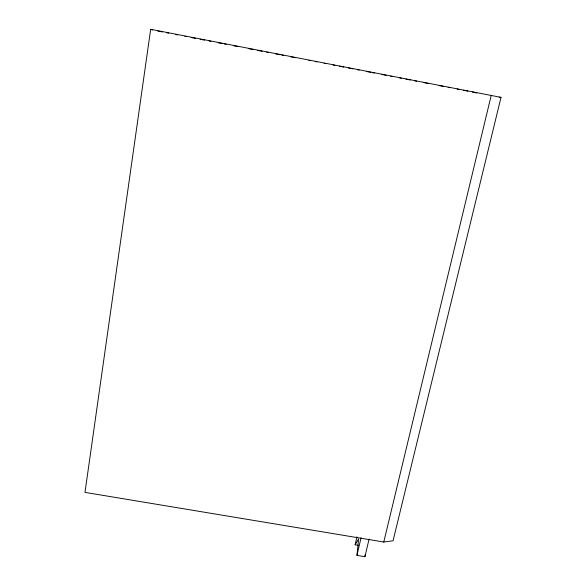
<?xml version="1.0" encoding="UTF-8"?>
<svg xmlns="http://www.w3.org/2000/svg" width="586" height="586" viewBox="0 0 586 586"><rect width="100%" height="100%" fill="white"/><g stroke="black" fill="none" stroke-linecap="round" stroke-linejoin="round"><path stroke-width="0.88" d="M358.588 545.368L355.116 544.797L358.61 538.886L356.947 555.382L364.924 556.7L365.093 554.964M150.661 29.3L84.985 492.379L383.771 542.028L393.052 540.761L501.015 97.371L150.661 29.3L152.485 30.04M355.116 544.797L356.962 536.82M356.947 555.382L361.064 537.706M364.924 556.7L369.077 539.083M383.771 542.028L491.244 95.291M475.187 92.771L476.865 92.881M499.228 97.232L501.015 97.371M157.876 31.08L162.366 31.952M166.856 32.823L168.658 33.175M175.844 34.567L177.639 34.911M184.832 36.303L186.626 36.654M191.117 37.526L195.614 38.398M200.104 39.262L204.602 40.134M209.092 41.005L210.887 41.357M218.08 42.749L222.57 43.62M224.365 43.965L226.167 44.316M233.353 45.708L237.843 46.58M248.625 48.667L253.123 49.539M257.613 50.411L262.11 51.275M266.601 52.147L268.395 52.498M275.588 53.89L280.079 54.762M281.873 55.106L283.675 55.458M290.861 56.849L295.351 57.721M308.829 60.329L310.631 60.68M315.122 61.552L316.916 61.896M324.109 63.288L325.904 63.64M333.097 65.031L334.892 65.376M339.382 66.247L343.879 67.119M348.37 67.991L352.86 68.862M357.357 69.734L359.152 70.078M366.338 71.47L370.835 72.342M372.63 72.693L374.425 73.038M381.618 74.429L386.108 75.301M390.606 76.173L392.4 76.517M399.586 77.916L401.388 78.26M405.878 79.132L410.368 80.004M414.866 80.875L416.661 81.22M423.846 82.611L428.344 83.483M439.126 85.571L443.617 86.442M448.114 87.314L449.909 87.658M457.095 89.057L458.897 89.402M463.387 90.273L467.877 91.145M472.375 92.017L474.169 92.361"/></g></svg>
